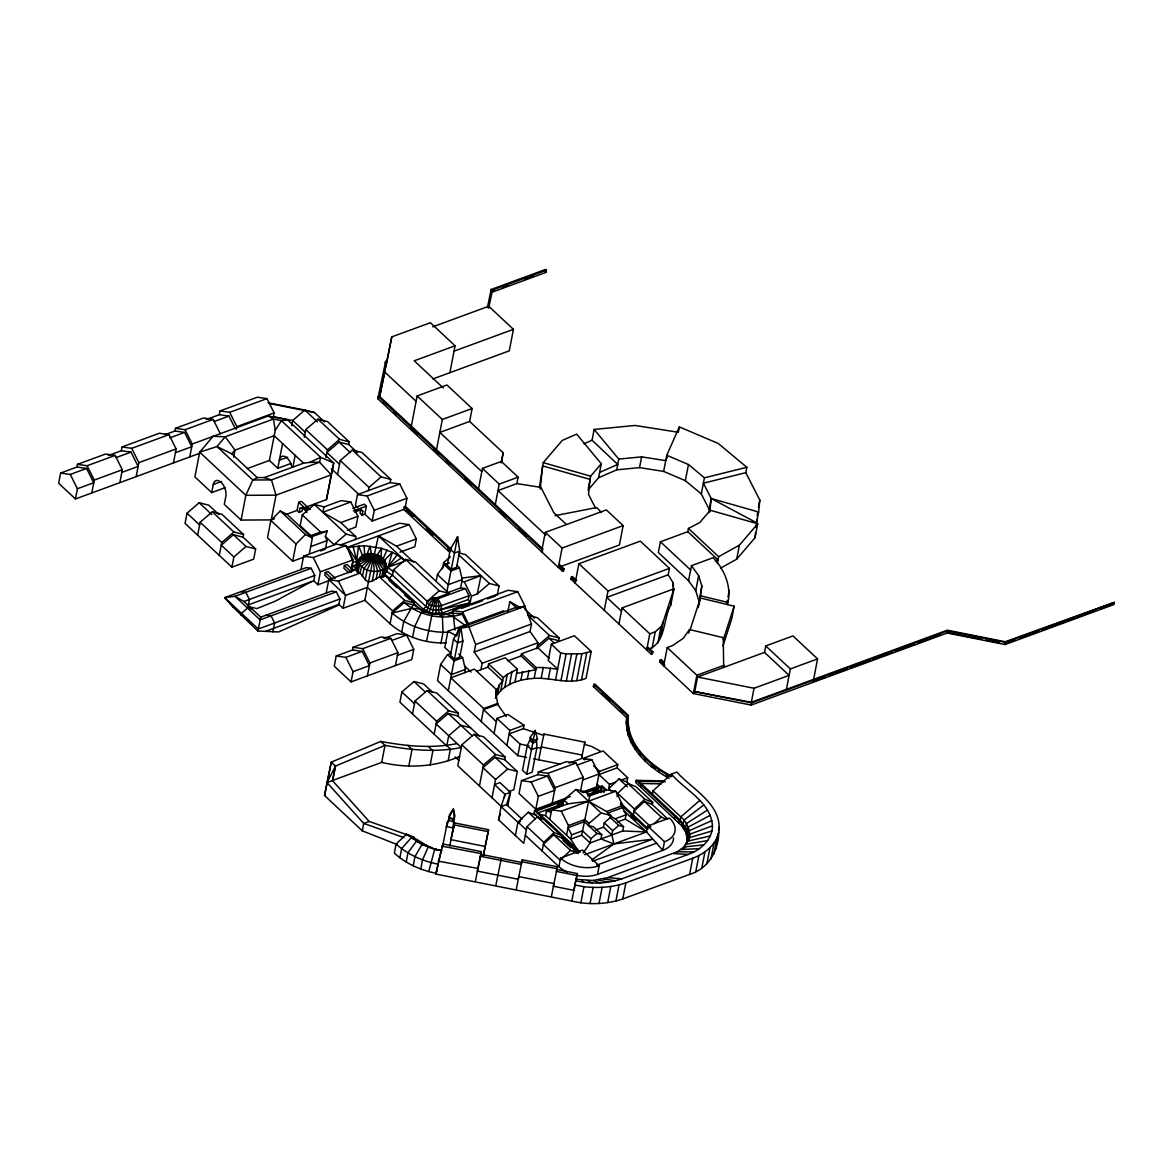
<?xml version="1.0" encoding="UTF-8"?>
<svg xmlns="http://www.w3.org/2000/svg" width="1173" height="1173" viewBox="0 0 1173 1173"><rect width="100%" height="100%" fill="white"/><g stroke="black" fill="none" stroke-linecap="round" stroke-linejoin="round"><path stroke-width="1.5" d="M649.226 649.021C666.059 642.071 663.112 618.67 670.809 604.975L670.839 601.426M673.302 592.057L673.346 583.201L668.185 574.799L669.431 568.348L640.326 541.149L578.875 563.729L575.151 583.098M381.034 557.028L381.518 548.319L364.202 545.665L347.853 547.395L352.956 562.219L351.46 568.7M669.197 778.256C646.528 766.38 622.262 743.579 627.042 715.53L593.758 684.431L594.843 684.035L628.435 715.413C625.385 743.081 649.241 764.708 671.762 776.189M626.25 723.58L627.042 715.53M698.272 607.658L701.835 585.987L698.639 575.65L691.454 565.679L713.228 557.674C724.797 570.034 732.201 587.702 727.407 604.564M699.181 604.491L701.835 585.987M481.223 721.454L483.701 708.551L450.799 677.789L474.449 669.109L496.458 689.665L496.003 694.137L497.704 704.401L506.237 716.571M539.448 487.396L543.231 462.646L562.278 440.418L576.647 434.142L601.28 463.76L598.582 477.748L587.966 490.153M540.24 489.17L542.6 465.872L590.034 479.39L588.509 494.39L595.547 508.173M708.785 512.586L711.19 498.496L703.375 483.188L745.808 472.675L746.849 467.294L718.213 443.467L679.343 426.899L666.763 455.271L663.654 471.414L685.34 480.666L701.307 493.95L709.122 509.258M709.841 511.824L711.19 498.496L758.623 512.014L756.541 522.777L711.19 498.496M687.275 839.443L686.938 842.786C689.416 834.531 685.237 825.983 679.108 820.484L636.162 780.353L635.751 782.508L681.704 825.807L685.853 832.551L687.275 839.443L687.701 837.287M671.396 774.092C685.076 790.279 710.999 801.921 712.436 825.865L689.695 834.223L688.727 840.909C691.586 832.112 687.539 822.772 680.853 816.877L652.994 790.851L671.396 774.092L676.85 772.083C692.114 789.224 723.081 804.693 718.741 832.375C718.58 850.997 707.964 868.914 689.607 874.384L622.76 898.958C606.426 904.442 588.509 904.999 571.779 901.069L575.84 880.527M711.908 831.012L689.343 837.683L684.035 846.979L677.276 851.759L607.717 877.624L592.864 880.498L576.354 879.266L575.752 880.762C590.884 884.325 607.086 883.812 621.851 878.826L688.331 854.384C700.53 850.058 712.466 839.751 712.436 825.865M715.633 848.504L717.949 833.842M720.75 568.011L736.703 559.154L755.031 537.762L755.529 532.777M756.042 527.777L756.893 519.375M757.23 515.973L757.582 512.586M758.623 512.014L759.825 500.123L745.808 472.675M456.942 540.254L457.602 536.735L450.329 549.257L447.221 565.386L451.297 569.198L456.59 567.263L459.699 551.119L457.602 536.735L451.297 569.198M460.139 630.121L460.798 626.602L453.526 639.124L450.417 655.252L454.494 659.065L459.772 657.129L462.88 640.986L460.798 626.602L454.494 659.065M75.439 498.965L77.418 488.745L93.737 482.733L86.597 468.438L76.949 467.045L60.615 473.042L58.65 483.276L75.439 498.965L199.674 453.291M76.949 467.045L77.462 464.347L105.526 454.039L115.174 455.432L122.315 469.728L119.837 482.646M91.773 492.953L94.265 480.05L87.11 465.74L77.462 464.347M108.283 455.52L121.347 450.725L122.065 446.957L159.337 433.248L168.985 434.64L176.126 448.951L173.443 462.939M136.171 476.634L138.854 462.646L131.713 448.35L122.065 446.957M165.144 434.611L174.938 431.019L175.466 428.321L203.516 418.013L213.163 419.406L220.319 433.702M189.777 456.927L192.255 444.024L185.099 429.714L175.466 428.321M218.882 514.61L208.809 505.182L199.161 502.733L187.035 513.188L185.07 523.422L231.887 567.175L253.676 559.169L255.641 548.949L243.046 537.175L233.398 534.727L221.272 545.181L233.867 556.955L231.887 567.175M206.272 419.494L219.336 414.699L220.055 410.931L257.327 397.222L266.975 398.615L274.13 412.925L273.397 416.679L292.693 420.521L305.288 432.294M197.665 535.181L200.143 522.278L212.284 511.809L221.917 514.273L243.559 534.492L243.046 537.175M225.099 487.675L211.697 492.601L213.251 484.537L221.624 481.458M236.374 429.127L236.858 426.62L229.703 412.324L220.055 410.931M233.618 457.177L234.981 450.109L225.26 436.752L213.046 436.312L199.674 452.162L194.909 476.912L211.697 492.601M219.292 555.401L221.785 542.498L233.911 532.029L243.559 534.492M274.497 518.715L271.256 519.903L241.081 520.064L245.846 495.314L252.796 480.006L257.254 477.616L264.365 477.572L271.447 479.904L319.569 462.206L320.61 457.309L281.388 420.652L273.397 419.054L268.265 416.004L192.255 444.024M257.884 631.045L260.758 617.159L331.534 591.133L336.358 591.837L339.935 598.978L338.762 605.077L278.661 631.954L257.884 631.045L232.811 606.881L233.075 605.473M291.197 463.364L277.796 468.291L269.409 460.446L275.259 430.344L281.388 420.652L287.546 419.846L333.733 462.998L326.475 499.595L304.833 507.557M241.095 615.268L241.477 613.318L247.547 608.083L252.371 609.315M277.796 468.291L282.561 443.555M309.379 553.48L312.355 537.996L287.165 514.448L280.244 511.003L270.831 520.46L267.517 537.674L292.707 561.207L307.414 555.811M271.256 519.903L276.022 495.153L271.447 479.904L252.796 480.006L216.99 446.546L199.674 452.162L245.846 495.314L276.022 495.153L331.241 474.86L333.733 462.998L320.61 457.309L309.569 462.397L303.558 463.159L264.365 477.572M291.696 425.638L292.693 420.521L304.819 410.066L314.467 412.515L324.54 421.943M292.913 467.001L295.156 455.315M304.291 437.412L305.801 429.611L317.927 419.142L327.575 421.606L349.217 441.825L348.704 444.508L357.516 452.749M272.884 631.924L274.599 622.995L271.022 615.854L266.212 615.151M299.218 512.352L299.995 508.32L302.722 507.322L301.945 511.355L299.218 512.352L297.121 510.387L298.675 502.323L301.388 501.326L310.215 509.566M292.707 561.207L296.021 543.993L305.435 534.536L312.355 537.996M347.311 530.211L355.859 527.058L357.941 516.296L350.786 502L341.138 500.607L324.041 506.897L314.393 504.449L302.253 514.903L300.185 525.665L311.813 536.53M301.109 569.052L303.602 556.149L336.255 544.14L345.903 545.533L353.058 559.829L351.079 570.049L357.296 568.509L356.211 564.99L358.513 545.753L362.662 555.797M325.933 457.631L327.443 449.831L339.569 439.362L349.217 441.825M326.475 499.595L331.241 474.86L319.569 462.206L309.569 462.397M328.22 580.958L317.898 584.755L313.704 580.826L314.745 575.444L311.168 568.289L306.344 567.6L224.688 597.629L232.811 606.881M337.545 474.508L340.243 460.52L352.369 450.065L362.017 452.514L390.756 479.376L390.14 482.602L357.472 494.61L355.404 505.372L357.853 507.66M317.898 584.755L320.39 571.837L313.235 557.542L303.602 556.149M308.836 536.354L318.631 532.747L327.296 531.032L325.346 536.486L327.032 540.592L325.376 549.199L320.478 551.002M335.229 578.245L328.044 571.53L325.317 572.527L324.804 575.21L329.598 579.697M326.299 592.6L328.792 579.682L358.014 568.934M353.088 570.122L347.091 564.521L344.363 565.518L343.85 568.216L348.645 572.688M562.556 571.339L562.967 569.184L558.773 565.254L559.858 564.858L564.052 568.788L563.641 570.928L562.556 571.339L377.823 398.732L378.234 396.577L541.985 549.565M385.301 363.175L385.712 361.02L377.823 398.732M543.07 549.169L379.671 396.503L391.767 336.9L430.374 322.707L455.065 345.786L449.889 372.691M391.767 336.9L385.902 366.87M355.214 539.521L355.786 536.56L340.83 522.586L322.78 512.293L324.041 506.897M446.165 642.863C425.99 643.801 405.433 637.056 390.066 623.816L392.544 610.913L367.354 587.365L364.876 600.283L343.088 608.288L345.58 595.371L338.425 581.075L328.792 579.682L345.58 595.371L367.354 587.365L374.099 554.228C385.243 555.254 389.333 566.999 383.85 576.354L379.48 576.911L372.296 581.09L368.454 582.013L365.243 579.682L360.199 573.069L361.445 566.618L373.571 556.149L377.559 555.225M362.12 515.196L362.897 511.164L360.8 509.199L360.023 513.231L362.12 515.196L364.847 514.199L366.401 506.12L364.304 504.155L352.868 508.364M351.05 681.894L353.029 671.674L369.363 665.663L362.208 651.367L352.56 649.974L336.226 655.971L334.261 666.205L351.05 681.894L411.782 659.563L413.746 649.343L406.591 635.048L396.958 633.655L383.894 638.449M368.366 490.607L368.982 487.381L381.108 476.912L390.756 479.376M338.425 581.075L360.199 573.069L356.577 570.914C354.847 560.034 363.439 550.943 374.099 554.228M356.783 571.207L357.296 568.509L352.223 565.987L356.211 564.99M356.841 571.837L359.612 557.82L373.571 556.149L380.682 556.706M358.073 572.571L359.642 564.448L358.703 559.888L373.571 556.149L383.219 558.612M450.799 548.803L405.374 506.355L404.289 506.765L403.776 509.449L372.193 521.061L374.26 510.299L367.12 495.988L357.472 494.61M362.428 576.632L363.997 568.509L373.571 556.149L385.023 560.767M365.243 579.682L367.105 570.005L373.571 556.149L370.507 553.817M397.148 844.56L362.31 830.851L324.54 795.499L331.27 762.127L380.785 741.424C405.99 746.116 431.781 748.726 457.118 743.565M352.56 649.974L353.088 647.276L381.137 636.968L390.785 638.361L397.94 652.657L395.448 665.575M479.302 735.955L457.895 715.955L448.247 713.492L436.121 723.961L461.312 747.494C435.975 752.641 410.183 750.031 384.993 745.354L335.478 766.057L332.707 780.412L381.709 762.391C407.603 768.594 435.051 767.127 459.581 756.468M372.296 581.09L374.158 571.412L373.571 556.149L367.046 553.993M376.064 579.345L377.633 571.222L373.571 556.149L363.938 554.756M381.694 577.277L383.263 569.154L385.976 565.327L373.571 556.149L361.401 556.061M411.327 426.078L417.133 395.946L446.928 384.993L472.118 408.527L469.625 421.444L503.217 452.822L501.531 461.634M383.19 577.087L385.961 563.069L373.571 556.149L358.703 562.146M384.055 576.632L384.568 573.949L386.929 571.119L392.266 552.322L381.518 548.319L376.694 555.782M367.384 675.883L369.876 662.98L362.721 648.669L353.088 647.276M404.861 509.053L406.928 498.29L399.773 483.98L390.14 482.602M405.667 559.418L439.259 590.811L448.878 593.362L415.315 561.882L405.667 559.418L393.541 569.887L392.5 575.269L389.656 577.732L389.143 580.43L396.885 587.673M340.141 545.064L399.538 523.231L409.172 524.61L416.327 538.92L414.831 546.721L399.964 552.19M362.31 830.851L363.733 823.446L327.018 782.596L335.478 766.057L331.27 762.127L324.54 795.499M436.517 449.611L442.324 419.479L417.133 395.946M401.665 632.247L403.732 621.485L414.318 602.907L383.322 573.934M381.709 762.391L384.993 745.354L380.785 741.424M432.485 692.202L423.658 683.962L414.025 681.513L401.884 691.967L399.92 702.187L446.752 745.955L448.716 735.72L460.842 725.266L470.49 727.715M412.603 637.496L414.67 626.734L421.195 612.819L425.227 611.822C437.236 617.79 449.919 611.162 462.118 614.124L467.69 625.253M439.259 590.811L427.119 601.265L426.092 606.646L423.248 609.124L422.72 611.807L413.688 603.362M546.457 270.215L492.469 290.068L492.059 292.224L546.046 272.371L546.457 270.215L545.621 269.438L491.179 289.452L490.769 291.608L494.17 290.347M436.136 581.339L437.441 574.609L444.332 564.814L449.464 562.923M412.515 713.961L415.007 701.043L427.133 690.589L436.781 693.038L458.408 713.257L457.895 715.955M426.532 641.47L432.163 613.802M442.47 568.832L443.673 562.556L450.417 556.75M408.761 766.409L412.046 749.356L407.852 745.442M442.016 615.649L442.529 612.966L440.872 609.593L441.591 605.825L438.013 598.67L432.881 597.644L426.811 602.878L431.209 605.532L439.069 606.441L469.024 595.737L465.446 588.597L460.622 587.893L446.62 593.039L450.931 570.972L444.332 564.814M396.093 844.017L394.333 853.152C405.99 863.724 420.872 870.337 436.239 873.299L437.998 864.149C422.632 861.202 407.749 854.574 396.093 844.017L406.445 834.208C418.497 838.842 428.13 849.032 441.678 850.454L434.67 849.369L421.943 844.575L406.445 834.208M440.96 643.141L443.027 632.379L442.426 617.057L439.347 614.637M399.861 857.8L401.621 848.651L410.99 838.021L417.867 840.293M450.945 653.42L447.514 654.681L440.623 664.475L437.514 680.619L517.821 755.661L526.545 757.391M503.745 610.752L447.895 631.294L444.787 647.423L451.37 653.581M507.66 612.321L509.844 601.646L520.372 607.643L524.903 605.972L517.748 591.676L508.114 590.283L452.895 610.59L454.933 630.048M406.195 862.023L407.955 852.874L416.195 841.481L421.928 843.006M478.511 488.848L482.44 468.394L501.355 461.444L518.143 477.147L516.897 483.599L497.997 490.549L545.753 535.181M460.622 587.893L462.235 579.55L459.479 567.835L456.84 565.371M434.157 734.181L436.635 721.263L448.775 710.809L458.408 713.257M432.72 326.842L488.73 306.256L513.422 329.334L509.287 350.844L432.881 378.938M430.139 765.104L432.896 750.749L428.702 746.834M457.367 634.549L458.526 628.523L514.375 607.995L524.8 606.309L531.501 623.992L530.049 631.514L537.982 642.745L536.838 648.669L548.979 638.2L558.612 640.663L559.14 637.965L537.498 617.746L527.85 615.297L549.492 635.517L559.14 637.965M413.204 865.777L414.963 856.627L421.943 844.575L426.429 845.41M448.321 690.706L454.112 660.839L447.514 654.681M384.568 573.949L423.248 609.124L432.368 613.494L442.529 612.966L470.138 602.819L468.291 599.506L469.024 595.737M461.869 581.441L464.273 581.793L471.429 596.089L469.611 605.503L461.502 608.494M420.755 869.002L422.515 859.853L428.13 847.214L431.268 847.478M495.299 504.537L499.229 484.097L482.44 468.394M464.801 672.642L465.417 669.416L462.675 657.701L458.716 654.006M448.145 760.676L450.388 749.004L446.195 745.09M428.717 871.627L434.67 849.369L436.385 849.164M480.886 669.739L482.132 663.273L474.2 652.056L475.651 644.52L468.951 626.837L458.526 628.523M571.779 901.069L435.828 874.061L442.925 843.988L481.385 851.657L477.338 871.099L518.246 879.251L522.293 859.809L557.439 866.818L556.398 871.422L576.852 875.498L577.365 873.577L556.911 869.501M442.397 846.686L442.925 843.988M508.906 791.57L513.803 789.766L517.322 771.482L504.727 759.708L505.24 757.025L483.599 736.805L473.965 734.342L461.825 744.811L457.793 765.793L501.164 806.32M442.353 847.698L447.309 822.376L449.523 818.109L446.429 826.569L453.247 827.933L454.127 823.739L453.614 818.93L453.247 827.933L449.743 846.114M497.22 595.356L499.038 585.943L465.446 554.55L459.024 552.923M452.485 832.244L454.127 823.739M453.262 829.355L454.508 822.903L488.598 829.692L483.291 856.011M496.458 689.665L495.827 692.891L499.522 684.592L502.689 680.897L487.953 667.129L488.569 663.903L505.24 657.774L517.41 669.153L514.932 682.07C506.868 685.091 499.082 690.267 495.358 698.302M495.666 696.689L497.22 688.61M479.434 786.013L483.467 765.031L495.593 754.562L505.24 757.025M497.645 694.284L499.522 684.592M500.812 690.589L503.305 677.671L507.293 674.372L517.41 669.153M494.068 733.462L496.971 718.404L507.865 714.401L524.038 725.193L523.363 728.682L509.155 733.902L520.05 744.093L528.774 745.823M504.801 687.275L507.293 674.372M509.537 684.431L512.014 671.513M475.373 881.319L481.385 851.657M492.03 797.772L495.549 779.488L507.674 769.019L517.322 771.482M516.589 673.463L535.812 669.724L521.076 655.956L521.501 653.801L537.85 647.789L549.184 658.376M561.544 568.978L559.448 567.014L619.403 544.961L623.142 525.607L606.338 509.903L545.298 532.351L541.559 551.721L542.644 551.325M483.276 855.835L488.598 829.692M506.927 745.471L509.83 730.412L496.971 718.404M514.932 682.07L520.9 680.252L522.557 671.63M577.057 852.316L561.559 837.83L561.97 835.675L545.181 819.986L537.322 816.877L526.985 826.672L523.774 843.358L498.569 819.81L501.12 806.628L505.006 794.356L510.446 792.347L500.006 782.596L494.566 784.59L505.006 794.356L504.375 797.655M520.9 680.252L527.351 678.991L529.008 670.384M507.909 805.528L510.446 792.347L506.56 804.634L501.12 806.628L517.909 822.332L520.636 821.335M517.821 755.661L520.05 744.093M527.351 678.991L534.155 678.331L536.222 667.569L521.501 653.801M495.827 885.395L501.326 858.416M558.363 567.409L562.087 548.04L545.298 532.351M526.721 774.239L533.275 740.339L530.753 737.978L527.278 745.661L522.528 770.309L526.721 774.239L532.175 772.23L536.911 747.582L536.545 739.137M535.812 809.238L538.304 796.335L554.638 790.323L547.483 776.027L537.835 774.635L521.516 780.631L519.023 793.549L535.812 809.238L570.298 796.555M541.208 678.258L543.275 667.51L557.63 669.182L548.216 660.384L551.325 644.241L574.418 635.751L591.221 651.44L586.045 678.346C569.125 685.12 551.471 677.334 534.155 678.331M515.372 835.513L517.967 822.053L528.305 812.259L536.164 815.367M583.831 443.819L592.072 440.212L594.139 429.45L635.106 425.462L678.317 432.28L679.343 426.899M548.378 678.8L550.46 668.038M588.303 488.364L590.649 476.165L601.28 463.76M651.367 654.314L651.777 652.173L647.1 647.804L648.2 647.393L652.877 651.763L652.452 653.918L651.367 654.314L570.958 579.183L571.368 577.028L572.453 576.632L576.647 580.547L575.562 580.958L571.368 577.028M538.759 759.825L541.252 746.922L582.16 755.075L581.749 757.215L584.506 759.796L584.916 757.641L603.113 750.955L617.746 764.62L617.13 767.846L627.687 777.714L626.866 782.024L630.458 785.382M600.327 751.131L591.383 746.336L584.447 744.356L584.872 742.201L543.949 734.049L543.7 735.398L523.363 728.682M555.562 679.929L560.738 653.038L551.325 644.241M537.835 774.635L538.363 771.937L566.412 761.629L576.06 763.022L583.216 777.318L580.518 791.306M516.281 889.471L518.774 876.568L553.905 883.562L551.427 896.48M480.344 856.275L521.252 864.428L522.293 859.809M566.603 798.813L534.536 810.602L534.008 813.3L540.958 819.854M560.943 680.78L566.134 653.889L581.911 653.742L591.221 651.44M566.324 681.19L571.515 654.285M578.362 851.378L570.782 839.135L545.577 815.602L546.413 811.291L562.747 805.294L563.788 799.913L575.914 789.444L585.562 791.907L589.755 795.822L581.676 835.132L590.063 842.976L622.731 830.968L646.543 831.95L662.818 850.337A27.815 17.126 10.9 0 0 673.537 837.845M571.618 681.146L576.793 654.241M542.117 850.982L543.773 842.375L554.125 832.566L561.97 835.675M552.146 803.241L555.152 787.64L547.996 773.33L538.363 771.937M598.582 477.748L616.705 469.845L618.772 459.083L594.139 429.45M549.785 819.516L551.647 809.839L567.981 803.828L588.509 801.218L606.558 811.511L610.752 815.44L610.341 817.596L604.271 822.816L603.45 827.126L611.837 834.971L613.875 843.959L591.691 860M576.72 680.648L581.911 653.742M581.559 679.71L586.735 652.804M604.271 610.312L607.995 590.943L578.875 563.729M626.631 717.685L593.347 686.586L593.758 684.431M566.999 872.067A27.815 17.126 10.9 0 1 558.905 866.671L560.562 858.064L582.351 850.058L599.139 865.747L597.482 874.354A27.815 17.126 10.9 0 1 577.16 875.425M566.574 835.22L568.436 825.528L561.281 811.232L551.647 809.839M616.705 469.845L639.549 467.616L641.631 456.854L665.721 460.652L667.202 457.309M592.409 861.305L652.584 839.179L613.875 843.959L600.957 838.974L601.778 834.677L596.954 833.446L584.359 821.672L568.025 827.683L571.603 834.839L570.782 839.135L581.676 835.132M618.963 624.036L622.071 607.893L673.918 588.831L670.809 604.975M576.134 880.029L577.365 873.577M610.752 815.44L601.104 812.992L588.978 823.446L588.567 825.601L593.391 826.818L601.778 834.677M593.597 765.764L599.55 771.321L596.544 786.922L581.837 792.318M596.954 833.446L590.899 838.68L590.063 842.976L583.172 853.079M586.324 792.655L601.808 786.966L600.664 792.611M580.855 902.873L583.963 886.729C597.995 888.225 612.467 887.477 625.869 882.814L692.715 858.24C704.46 853.871 715.867 845.176 718.741 832.375M611.06 790.954L608.655 788.711L609.491 784.414L598.919 774.547L617.13 767.846M590.019 903.562L593.127 887.418M755.031 537.762L757.714 523.774L710.295 510.27L699.665 522.659L688.434 528.451L687.818 531.692L660.414 541.765L658.346 552.512L688.551 580.752L695.736 590.708L698.932 601.06M626.895 729.943L626.675 721.424M628.684 727.846L629.505 734.738M617.057 796.555L617.672 793.329L628.024 783.535L635.883 786.643L652.672 802.332L652.261 804.487L667.76 818.974M628.581 736.351L627.32 727.788M646.69 649.945L649.798 633.816L622.071 607.893M611.837 834.971L612.673 830.675L618.743 825.44L623.552 826.672L622.731 830.968M599.022 903.489L602.13 887.345M631.265 742.729L631.69 740.574L628.992 734.195M652.129 647.951L655.238 631.807L661.059 626.617L663.449 621.162L673.918 588.831M685.34 480.666L688.448 464.523L666.763 455.271M617.453 821.98L625.224 819.121L626.059 814.81L622.482 807.669L622.892 805.514L615.737 791.203L606.104 789.825L589.755 795.822M634.945 749.019L635.37 746.864L631.69 740.574M607.702 902.638L610.81 886.495M657.95 642.76L661.059 626.617M660.34 637.306L663.449 621.162M639.578 755.148L639.989 753.007L635.37 746.864M672.73 586.441L673.346 583.201M1114.35 602.365L1005.466 642.393L947.608 630.869L751.629 702.92L693.771 691.396L751.35 702.26L947.329 630.194L1005.188 641.734L1114.35 602.365L1113.939 604.52L1005.056 644.549L947.197 633.024L751.204 705.076L693.346 693.551L659.769 662.173L660.179 660.018L661.264 659.607L663.889 662.071M664.783 665.443L660.854 661.763L661.264 659.607M615.928 901.04L619.036 884.897M633.127 816.027L634.476 809.033L644.813 799.224L652.672 802.332M645.091 761.057L645.517 758.902L639.989 753.007M663.698 665.839L667.217 647.555L672.657 645.546L683.375 638.229L689.519 629.534L723.257 637.687L723.682 667.408M640.942 787.362L641.352 785.206L642.452 784.81M622.76 898.958L625.869 882.814M701.307 493.95L704.416 477.807L688.448 464.523M651.455 766.673L651.865 764.517L645.517 758.902M688.551 580.752L691.454 565.679M652.379 794.077L652.994 790.851M597.482 874.354L662.818 850.337L664.475 841.73A27.815 17.126 10.9 0 0 669.46 818.021L647.687 826.027L646.543 831.95L584.653 854.706M658.581 771.937L658.991 769.781L651.865 764.517M695.736 590.708L698.639 575.65M688.83 633.127L689.519 629.534M666.396 776.79L666.807 774.635L658.991 769.781M717.333 563.509L718.653 556.691L739.386 545.166L757.714 523.774M693.346 693.551L696.879 675.252L667.217 647.555M694.856 691L697.554 677.012L764.517 652.393L765.749 645.942L792.977 635.927L817.566 658.903L813.637 679.358M674.49 818.71L674.915 816.555L676 816.159M678.698 822.625L679.108 820.484M689.079 837.449L687.598 830.337L680.223 820.103L680.853 816.877L699.665 800.499M681.704 825.807L682.114 823.651M683.316 823.358L683.932 820.132L703.873 804.942M726.703 603.699L727.348 600.341M727.993 596.998L729.283 590.298M684.108 829.135L684.519 826.98M736.703 559.154L739.386 545.166M685.794 826.789L686.41 823.563L707.554 810.044M685.853 832.551L686.264 830.396M687.598 830.337L688.214 827.097L710.237 815.294M684.182 849.017L687.349 840.645M686.909 836.012L687.334 833.856M688.698 833.9L689.313 830.675L711.879 820.601M690.105 629.886L700.428 598.039L734.151 606.192L731.673 619.095L722.979 645.927M758.447 507.293L759.825 500.123M689.607 874.384L692.715 858.24M695.78 871.686L698.888 855.542M701.821 868.035L704.929 851.891M706.894 863.827L710.002 847.683M710.941 859.105L714.049 842.962M713.873 853.973L716.982 837.83M718.638 830.249L719.328 826.672M751.35 702.26L754.034 688.272L789.106 675.369L764.517 652.393M751.204 705.076L751.629 702.92M786.409 689.357L790.353 668.918L765.749 645.942M947.197 633.024L947.608 630.869M1005.056 644.549L1005.466 642.393M533.143 740.925L535.211 730.442L537.513 739.327L533.143 740.925L529.785 737.788L535.211 730.442M374.158 555.181L378.468 535.914L396.503 546.207L413.673 562.248M432.368 613.494L435.3 598.86L434.347 598.465M471.429 596.089L477.264 593.949L481.003 575.635L462.177 578.04M454.508 822.903L450.989 839.663L485.079 846.451M557.439 866.818L553.392 886.26L573.846 890.336L576.852 875.498M414.304 837.317L369.187 821.437L332.458 780.588L335.478 766.057M379.671 396.503L385.169 370.36M487.411 307.605L491.179 289.452M488.701 308.22L492.469 290.068M501.076 462.983L503.217 452.822M446.429 826.569L447.309 822.376M448.746 818.211L449.45 814.868L453.394 808.974L454.904 815.953L454.2 819.311L448.746 818.211L453.394 808.974L454.2 819.311M543.949 734.049L540.988 748.257L537.498 747.568M581.749 757.215L584.872 742.201M438.379 862.478L441.092 850.792M435.828 874.061L436.752 870.601M498.569 819.81L500.519 813.666M723.301 639.71L734.151 606.192M367.076 554.272L369.994 546.075L371.577 554.785M382.779 559.36L387.031 550.108M428.893 612.511L434.435 598.611L438.013 598.67L465.446 588.597M356.577 570.914L357.296 569.858M384.847 566.002L387.662 567.351L397.119 554.917L405.359 561.031L378.468 535.914M425.784 611.016L428.145 608.186L428.878 604.418L433.966 598.377M275.259 430.344L273.397 419.054L225.26 436.752L216.99 446.546L231.829 453.848L234.981 450.109L274.174 435.711L303.558 463.159M384.524 560.108L392.266 552.322L397.119 554.917M561.559 837.83L553.7 834.721L543.363 844.516L560.151 860.22L570.503 850.41L578.362 853.519M608.655 788.711L619.007 778.916L626.866 782.024M652.261 804.487L644.402 801.379L634.05 811.173L650.854 826.862M654.299 823.607L661.191 817.068L666.425 819.135M348.704 444.508L339.056 442.06L326.915 452.514L339.51 464.288M233.867 556.955L245.993 546.486L255.641 548.949M355.786 536.56L346.138 534.111L334.012 544.565L325.346 536.486M392.544 610.913L404.685 600.444L414.318 602.907M448.247 632.115C428.057 633.039 407.5 626.294 392.134 613.054L404.26 602.599L413.908 605.048L425.227 611.822M477.264 593.949L489.39 583.48L499.038 585.943M537.366 645.971L549.492 635.517M504.727 759.708L495.079 757.259L482.953 767.714L495.549 779.488M393.219 571.5L387.662 567.351L401.503 557.835M311.475 581.647L282.077 597.453A76.26 42.932 -46.9 0 1 274.599 601.456L256.916 608.582L248.046 606.529L249.409 599.462L245.831 592.306L241.022 591.617M599.623 472.382L617.746 464.464L592.072 440.212M502.674 287.224L507.777 285.347M524.8 279.101L533.304 275.963M131.713 448.35L168.985 434.64M229.703 412.324L266.975 398.615M87.11 465.74L115.174 455.432M185.099 429.714L213.163 419.406M60.615 473.042L70.263 474.435L86.597 468.438M116.288 457.514L130.98 452.118L138.135 466.414L121.801 472.426M169.88 437.808L184.586 432.412L191.742 446.708L175.407 452.719M214.278 421.488L228.984 416.092L235.333 428.805M455.065 345.786L414.23 360.8L443.247 387.911M138.854 462.646L176.126 448.951M236.858 426.62L274.13 412.925M94.265 480.05L122.315 469.728M454.024 351.167L513.422 329.334M247.254 468.599L269.409 460.446M287.722 457.147L279.35 460.227A10.425 5.748 69.8 0 1 285.523 456.796A10.425 5.748 69.8 0 1 291.886 467.177M442.324 419.479L472.118 408.527M469.625 421.444L439.831 432.397L481.824 471.634M285.801 514.551L297.121 510.387M322.78 512.293L350.786 502M367.12 495.988L399.773 483.98M353.337 510.929L366.401 506.12M340.83 522.586L357.941 516.296M374.26 510.299L406.928 498.29M310.654 537.146L327.296 531.032M310.698 546.603L327.032 540.592M499.229 484.097L518.143 477.147M313.235 557.542L345.903 545.533M346.446 547.674L409.172 524.61M311.168 568.289L234.952 596.309L224.688 597.629L258.265 629.007L339.935 598.978M320.39 571.837L353.058 559.829M336.358 591.837L260.142 619.857L234.952 596.309L243.969 601.47L314.745 575.444M396.503 546.207L416.327 538.92M248.383 604.843L313.704 580.826M459.699 551.119L454.406 553.069L450.329 549.257M265.626 631.294L338.894 604.359L343.088 608.288M450.931 570.972L459.479 567.835M462.235 579.55L448.233 584.697L437.441 574.609M464.273 581.793L481.003 575.635M562.087 548.04L623.142 525.607M435.447 598.303L448.878 593.362L446.62 593.039M384.128 569.77L392.5 575.269L426.092 606.646L430.476 609.3L435.755 610.356L440.872 609.593L468.291 599.506M562.967 569.184L564.052 568.788M443.629 615.063L453.379 611.47M471.238 604.901L482.616 600.723M487.484 598.934L495.607 595.943M362.721 648.669L390.785 638.361M452.895 610.59L462.529 611.983L517.748 591.676M336.226 655.971L345.874 657.364L362.208 651.367M391.899 640.443L406.591 635.048M570.958 579.183L572.043 578.773L575.195 581.72M369.876 662.98L397.94 652.657M468.951 626.837L524.8 606.309M397.412 655.355L413.746 649.343M462.88 640.986L457.602 642.921L453.526 639.124M607.995 590.943L669.431 568.348M475.651 644.52L531.501 623.992M668.185 574.799L606.749 597.394L621.441 611.133M715.222 560.943L718.023 559.917L687.818 531.692M474.2 652.056L530.049 631.514M454.112 660.839L462.675 657.701M465.417 669.416L451.429 674.563L440.623 664.475M482.132 663.273L537.982 642.745M476.649 671.293L487.953 667.129M507.748 660.854L521.076 655.956M649.798 633.816L655.238 631.807M483.701 708.551L497.909 703.316M497.704 704.401L483.496 709.621L496.355 721.63M651.777 652.173L652.877 651.763M327.018 782.596L332.458 780.588M593.347 686.586L594.432 686.19M659.769 662.173L660.854 661.763M509.83 730.412L524.038 725.193M696.879 675.252L724.093 665.252M536.017 741.82L532.762 743.022L530.24 740.676M536.911 747.582L531.472 749.591L527.278 745.661M369.187 821.437L363.733 823.446L403.835 837.551M790.353 668.918L817.566 658.903M569.169 763.11L582.233 758.315L591.866 759.708L599.022 774.004L582.688 780.016M547.996 773.33L576.06 763.022M521.516 780.631L531.149 782.024L547.483 776.027M577.175 765.104L591.866 759.708M813.226 681.513L825.22 677.1M828.651 675.839L847.507 668.903M850.938 667.642L869.794 660.707M873.211 659.446L892.067 652.511M895.498 651.264L914.354 644.329M917.785 643.068L940.072 634.872M555.152 787.64L583.216 777.318M599.55 771.321L617.746 764.62M583.48 792.611L602.057 785.778L606.001 789.473M563.978 800.88L536.457 810.983L580.386 852.038M609.491 784.414L615.546 782.186M621.617 779.957L627.687 777.714M557.644 804.605L562.703 802.743M593.098 791.57L598.157 789.708M537.659 813.05L563.451 803.564M587.526 794.707L601.28 789.649L603.948 792.142M587.79 796.086L600.869 791.276L604.08 791.746M1004.777 643.874L1014.953 640.135M1020.041 638.273L1038.706 631.411M1042.093 630.165L1094.688 610.825M1099.775 608.963L1111.652 604.594M561.281 811.232L615.737 791.203M568.436 825.528L584.784 819.516L588.978 823.446M606.558 811.511L622.892 805.514M607.775 813.065L622.482 807.669M571.603 834.839L582.497 830.821L590.899 838.68M609.154 815.382L615.165 818.813L626.059 814.81M595.664 829.985L603.45 827.126M596.602 865.234L656.792 843.108M387.662 567.351L403.747 561.618M462.118 614.124C442.617 620.458 419.802 616.016 404.26 602.599M352.956 562.219L360.067 561.061M704.416 477.807L746.849 467.294M392.134 613.054L411.826 608.332L418.996 608.846M440.872 609.593L470.138 602.819M688.272 840.997L710.325 835.938M555.005 515.665L596.749 507.542L601.514 512.586M686.484 844.12L707.671 840.572M684.035 846.979L704.035 844.824M618.772 459.083L641.631 456.854M680.941 849.545L699.445 848.622M536.222 667.569L543.275 667.51M677.276 851.759L694.005 851.906M636.162 780.353L664.402 780.91M665.238 781.805L638.669 781.277L680.223 820.103M640.033 783.461L661.279 783.887M673.126 853.563L688.331 854.384M607.717 877.624L621.851 878.826M603.127 879.017L615.576 880.732M219.336 414.699L228.984 416.092M174.938 431.019L184.586 432.412M121.347 450.725L130.98 452.118M546.413 811.291L551.237 811.995M434.67 849.369L441.678 850.454M639.549 467.616L663.654 471.414M516.897 483.599L540.914 487.381L553.876 512.777L566.31 524.39M560.738 653.038L566.134 653.889M438.306 861.143L477.866 868.416M441.854 846.114L480.871 853.577M268.001 402.735L304.819 410.066L317.414 421.84M268.881 403.439L314.467 412.515M268.265 416.004L287.546 419.846M948.678 632.702L981.992 639.344M985.496 640.033L999.513 642.833M697.554 677.012L754.034 688.272M533.524 758.784L560.108 764.078M539.155 814.311L545.577 815.602M453.98 824.824L488.085 831.628M521.78 861.73L556.911 868.738M480.871 854.34L521.78 862.492M574.887 884.926L583.963 886.729M598.127 879.985L608.157 882.184M700.838 595.884L727.832 602.409M435.036 598.421L437.045 598.919L439.069 606.441L438.35 610.209L439.42 613.728M543.231 462.646L590.649 476.165M434.699 598.465L436.195 598.963L435.96 613.919M592.864 880.498L600.327 882.946M446.268 614.271L452.851 616.514L465.168 625.444M587.394 880.556L592.204 883.02M447.895 631.294L457.074 636.059M666.807 774.635L671.015 776.834M433.541 598.171L432.881 597.644M625.224 819.121L646.543 831.95L623.919 810.807M652.467 766.204L655.282 768.286M545.21 271.593L546.046 272.371M688.434 528.451L718.653 556.691M660.414 541.765L690.633 569.99M384.436 371.753L416.092 401.327M660.179 660.018L664.109 663.683M383.219 402.354L385.858 404.817M393.776 412.207L396.401 414.67M410.917 428.233L417.544 434.421M433.453 449.288L438.731 454.215M446.605 461.576L449.23 464.024M464.977 478.731L471.531 484.86M500.197 511.648L505.504 516.604M518.774 529.008L526.736 536.442M524.39 608.67L534.463 618.083M352.369 450.065L381.108 476.912M317.927 419.142L339.569 439.362M339.056 442.06L350.39 452.646M509.844 601.646L517.337 608.64M548.979 638.2L554.008 642.907M458.452 554.58L489.39 583.48M404.289 506.765L451.048 550.445M406.195 510.299L412.881 516.531M426.239 529.023L432.91 535.255M447.602 548.993L450.285 551.486M602.189 693.434L609.931 700.662M620.268 710.325L622.848 712.744M403.776 509.449L449.186 551.882M340.243 460.52L368.982 487.381M305.801 429.611L327.443 449.831M443.673 562.556L446.253 564.975M331.255 468.628L358.454 494.038M364.847 514.199L372.193 521.061M628.024 783.535L644.813 799.224M644.402 801.379L661.191 817.068M619.007 778.916L627.394 786.76M393.541 569.887L427.119 601.265M488.569 663.903L503.305 677.671M314.393 504.449L346.138 534.111M584.916 757.641L586.251 758.887M617.672 793.329L634.476 809.033M404.641 594.916L409.802 599.74M647.687 826.027L664.475 841.73M404.685 600.444L379.48 576.911L380.726 570.459L373.571 556.149L359.642 564.448C364.876 571.383 375.756 573.48 383.263 569.154L373.571 556.149L385.052 567.395M298.675 502.323L307.487 510.563M620.488 803.006L648.156 828.856L647.071 829.267L620.444 804.385M601.808 786.966L605.796 790.69M597.057 784.224L601.016 787.933M630.517 815.543L635.781 820.47M464.537 665.883L471.121 672.041M302.253 514.903L321.153 532.557M231.829 453.848L257.254 477.616M344.363 565.518L351.563 572.248M615.165 818.813L623.552 826.672M610.341 817.596L618.743 825.44M280.244 511.003L305.435 534.536M575.914 789.444L601.104 812.992M604.271 822.816L612.673 830.675M364.876 600.283L390.066 623.816M270.831 520.46L296.021 543.993M325.317 572.527L332.516 579.257M563.788 799.913L567.981 803.828M427.133 690.589L448.775 710.809M473.965 734.342L495.593 754.562M241.081 520.064L224.292 504.375L225.846 496.296A10.425 5.748 69.8 0 0 221.096 482.352A10.425 5.748 69.8 0 0 213.251 484.537M414.025 681.513L425.359 692.099M448.247 713.492L472.176 735.852M495.079 757.259L507.674 769.019M534.536 810.602L579.315 852.448M212.284 511.809L233.911 532.029M415.007 701.043L436.635 721.263M461.825 744.811L483.467 765.031M562.996 840.367L570.899 847.756M573.524 850.22L576.163 852.683M537.322 816.877L554.125 832.566M401.884 691.967L414.48 703.741M199.161 502.733L211.756 514.507M233.398 534.727L245.993 546.486M553.7 834.721L570.503 850.41M528.305 812.259L535.504 818.989M506.56 804.634L522.058 819.121M455.051 756.878L458.819 760.412M526.985 826.672L543.773 842.375M200.143 522.278L221.785 542.498M517.967 822.053L526.354 829.912M187.035 513.188L199.63 524.961M525.328 835.279L558.905 866.671M243.969 601.47L260.758 617.159M581.823 880.131L583.949 882.389M347.853 547.395L356.944 561.237L353.029 546.339M462.529 611.983L468.892 624.696M531.149 782.024L538.304 796.335M345.874 657.364L353.029 671.674M70.263 474.435L77.418 488.745M383.644 575.107L383.85 576.354M364.202 545.665L364.568 555.767M354.818 512.469A9.296 5.235 -46.9 0 1 362.897 511.164M599.139 865.747A27.815 17.126 10.9 0 1 560.562 858.064M299.995 508.32A9.296 5.117 69.8 0 1 306.842 512.601M306.578 508.158A9.296 5.117 69.8 0 1 307.385 508.818M449.523 817.933L448.995 820.631L453.086 821.437L453.614 818.754L449.523 817.933"/></g></svg>
